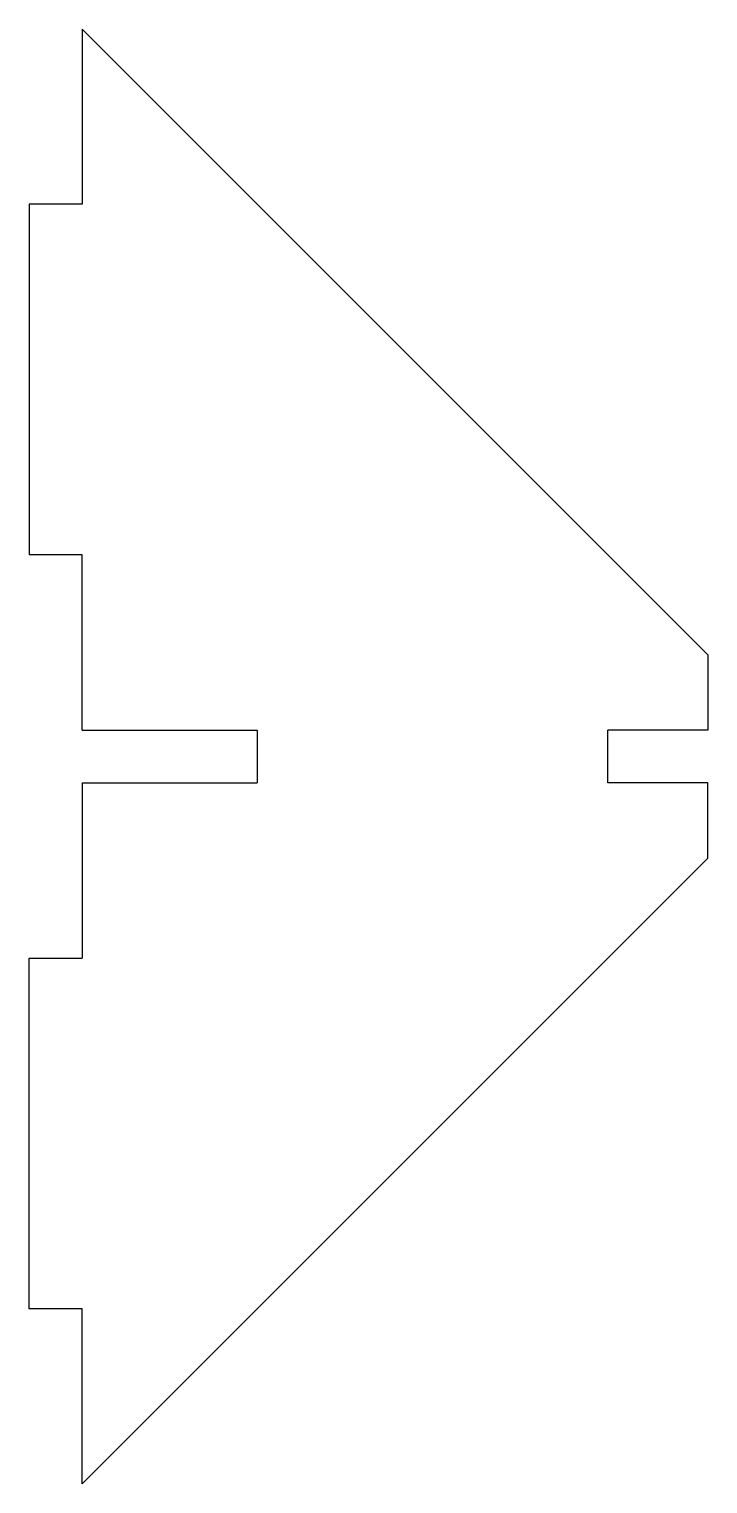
# Model space of a CAD drawing. Extents: x 43 to 83.7, y -66.2 to 21.
import ezdxf

# ---------------------------------------------------------------- set-up
doc = ezdxf.new("R2010")
doc.units = 0
doc.layers.get('0').update_dxf_attribs({"linetype": 'CONTINUOUS'})

msp = doc.modelspace()

# ---------------------------------------------------------------- linework, layer by layer
at = {"color": 7, "linetype": 'CONTINUOUS'}
for p, q in [((46.175, 21), (46.175, 10.5)), ((46.175, 21), (83.675, -16.5)), ((43, 10.5), (43, -10.5)), ((46.175, 10.5), (43, 10.5)), ((46.175, -10.5), (43, -10.5)), ((46.175, -21), (46.175, -10.5)), ((83.675, -16.5), (83.675, -21)), ((46.175, -21), (56.675, -21)), ((56.675, -21), (56.675, -24.175)), ((83.675, -21), (77.675, -21)), ((77.675, -24.175), (77.675, -21)), ((46.175, -24.175), (46.175, -34.675)), ((46.175, -24.175), (56.675, -24.175)), ((83.675, -24.175), (77.675, -24.175)), ((83.675, -28.675), (83.675, -24.175)), ((46.175, -66.175), (83.675, -28.675)), ((43, -55.675), (43, -34.675)), ((43, -34.675), (46.175, -34.675)), ((46.175, -55.675), (43, -55.675)), ((46.175, -66.175), (46.175, -55.675))]:
    msp.add_line(p, q, dxfattribs=at)

doc.saveas('drawing.dxf')
